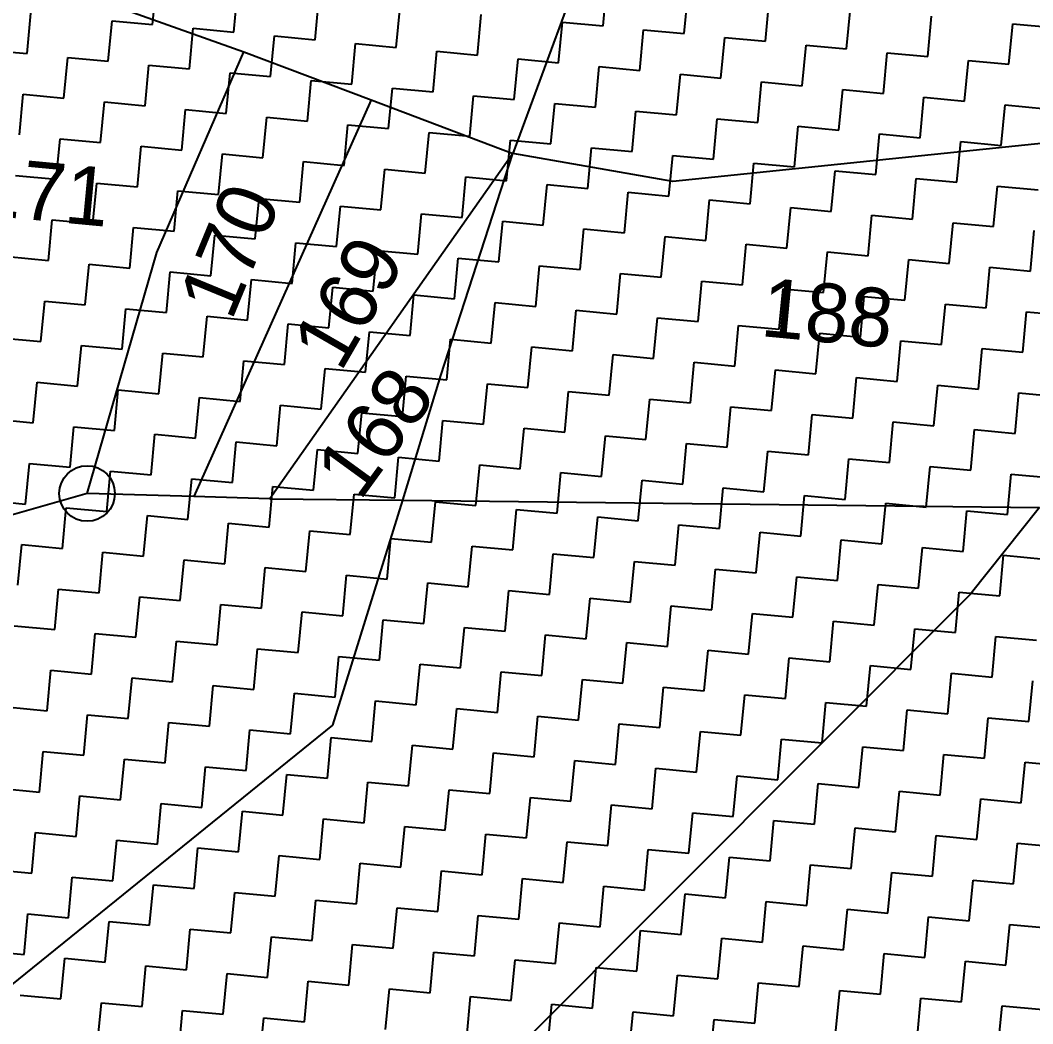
# Model space of a CAD drawing. Header units: metres. Extents: x 279090 to 282389, y 2073542 to 2078104.
# Drawn here: x 279720.6 to 279876.3, y 2076542.9 to 2076697.1 of the extents above; entities that cross this region are included whole.
import ezdxf
from ezdxf.enums import TextEntityAlignment as Align

# ---------------------------------------------------------------- set-up
doc = ezdxf.new("R2010")
doc.units = ezdxf.units.M
doc.header["$LTSCALE"] = 0.3
doc.header["$MEASUREMENT"] = 0
for name, color, linetype in [('POLY_HATCH', 12, 'Continuous'), ('POLY_PARCEL', 6, 'Continuous'), ('TEXT_PARCEL', 7, 'Continuous')]:
    doc.layers.add(name, color=color, linetype=linetype)
doc.styles.add('TEXT_MAP', font='', dxfattribs={"height": 1.8})
doc.styles.get('TEXT_MAP').set_extended_font_data('Kruti Dev 050')

msp = doc.modelspace()

# ---------------------------------------------------------------- linework, layer by layer
msp.add_circle((279730.9, 2076624.38), 4.27)
at = {"layer": 'POLY_HATCH', "linetype": 'Continuous'}
for p, q in [((279740.98, 2076696.46), (279741.57, 2076702.69)), ((279810.2, 2076696.23), (279810.79, 2076702.46)), ((279753.46, 2076695.28), (279754.05, 2076701.52)), ((279822.68, 2076695.05), (279823.27, 2076701.29)), ((279765.94, 2076694.1), (279766.53, 2076700.34)), ((279778.42, 2076692.93), (279779.01, 2076699.17)), ((279835.16, 2076693.87), (279835.75, 2076700.11)), ((279847.64, 2076692.7), (279848.23, 2076698.94)), ((279721.68, 2076691.98), (279722.27, 2076698.22)), ((279790.9, 2076691.75), (279791.48, 2076697.99)), ((279860.12, 2076691.52), (279860.7, 2076697.76)), ((279734.16, 2076690.8), (279734.74, 2076697.04)), ((279734.74, 2076697.04), (279740.98, 2076696.46)), ((279746.63, 2076689.63), (279747.22, 2076695.87)), ((279747.22, 2076695.87), (279753.46, 2076695.28)), ((279803.38, 2076690.57), (279803.96, 2076696.81)), ((279803.96, 2076696.81), (279810.2, 2076696.23)), ((279872.59, 2076690.34), (279873.18, 2076696.58)), ((279873.18, 2076696.58), (279879.42, 2076696)), ((279759.11, 2076688.45), (279759.7, 2076694.69)), ((279759.7, 2076694.69), (279765.94, 2076694.1)), ((279815.85, 2076689.4), (279816.44, 2076695.64)), ((279816.44, 2076695.64), (279822.68, 2076695.05)), ((279828.33, 2076688.22), (279828.92, 2076694.46)), ((279828.92, 2076694.46), (279835.16, 2076693.87)), ((279771.59, 2076687.28), (279772.18, 2076693.52)), ((279772.18, 2076693.52), (279778.42, 2076692.93)), ((279840.81, 2076687.05), (279841.4, 2076693.29)), ((279841.4, 2076693.29), (279847.64, 2076692.7)), ((279715.44, 2076692.57), (279721.68, 2076691.98)), ((279727.33, 2076685.15), (279727.92, 2076691.39)), ((279727.92, 2076691.39), (279734.16, 2076690.8)), ((279784.07, 2076686.1), (279784.66, 2076692.34)), ((279784.66, 2076692.34), (279790.9, 2076691.75)), ((279796.55, 2076684.92), (279797.14, 2076691.16)), ((279797.14, 2076691.16), (279803.38, 2076690.57)), ((279853.29, 2076685.87), (279853.88, 2076692.11)), ((279853.88, 2076692.11), (279860.12, 2076691.52)), ((279739.81, 2076683.98), (279740.4, 2076690.22)), ((279740.4, 2076690.22), (279746.63, 2076689.63)), ((279809.03, 2076683.75), (279809.61, 2076689.99)), ((279809.61, 2076689.99), (279815.85, 2076689.4)), ((279865.77, 2076684.69), (279866.36, 2076690.93)), ((279866.36, 2076690.93), (279872.59, 2076690.34)), ((279752.29, 2076682.8), (279752.87, 2076689.04)), ((279752.87, 2076689.04), (279759.11, 2076688.45)), ((279821.5, 2076682.57), (279822.09, 2076688.81)), ((279822.09, 2076688.81), (279828.33, 2076688.22)), ((279764.76, 2076681.62), (279765.35, 2076687.86)), ((279765.35, 2076687.86), (279771.59, 2076687.28)), ((279777.24, 2076680.45), (279777.83, 2076686.69)), ((279777.83, 2076686.69), (279784.07, 2076686.1)), ((279833.98, 2076681.39), (279834.57, 2076687.63)), ((279834.57, 2076687.63), (279840.81, 2076687.05)), ((279846.46, 2076680.22), (279847.05, 2076686.46)), ((279847.05, 2076686.46), (279853.29, 2076685.87)), ((279720.5, 2076679.5), (279721.09, 2076685.74)), ((279721.09, 2076685.74), (279727.33, 2076685.15)), ((279789.72, 2076679.27), (279790.31, 2076685.51)), ((279790.31, 2076685.51), (279796.55, 2076684.92)), ((279858.94, 2076679.04), (279859.53, 2076685.28)), ((279859.53, 2076685.28), (279865.77, 2076684.69)), ((279732.98, 2076678.33), (279733.57, 2076684.57)), ((279733.57, 2076684.57), (279739.81, 2076683.98)), ((279745.46, 2076677.15), (279746.05, 2076683.39)), ((279746.05, 2076683.39), (279752.29, 2076682.8)), ((279802.2, 2076678.1), (279802.79, 2076684.34)), ((279802.79, 2076684.34), (279809.03, 2076683.75)), ((279871.42, 2076677.87), (279872.01, 2076684.11)), ((279872.01, 2076684.11), (279878.25, 2076683.52)), ((279757.94, 2076675.97), (279758.52, 2076682.21)), ((279758.52, 2076682.21), (279764.76, 2076681.62)), ((279814.68, 2076676.92), (279815.27, 2076683.16)), ((279815.27, 2076683.16), (279821.5, 2076682.57)), ((279827.16, 2076675.74), (279827.74, 2076681.98)), ((279827.74, 2076681.98), (279833.98, 2076681.39)), ((279770.42, 2076674.8), (279771, 2076681.04)), ((279771, 2076681.04), (279777.24, 2076680.45)), ((279839.63, 2076674.57), (279840.22, 2076680.81)), ((279840.22, 2076680.81), (279846.46, 2076680.22)), ((279726.15, 2076672.68), (279726.74, 2076678.91)), ((279726.74, 2076678.91), (279732.98, 2076678.33)), ((279782.89, 2076673.62), (279783.48, 2076679.86)), ((279783.48, 2076679.86), (279789.72, 2076679.27)), ((279795.37, 2076672.45), (279795.96, 2076678.68)), ((279795.96, 2076678.68), (279802.2, 2076678.1)), ((279852.11, 2076673.39), (279852.7, 2076679.63)), ((279852.7, 2076679.63), (279858.94, 2076679.04)), ((279738.63, 2076671.5), (279739.22, 2076677.74)), ((279739.22, 2076677.74), (279745.46, 2076677.15)), ((279807.85, 2076671.27), (279808.44, 2076677.51)), ((279808.44, 2076677.51), (279814.68, 2076676.92)), ((279864.59, 2076672.22), (279865.18, 2076678.45)), ((279865.18, 2076678.45), (279871.42, 2076677.87)), ((279751.11, 2076670.32), (279751.7, 2076676.56)), ((279751.7, 2076676.56), (279757.94, 2076675.97)), ((279820.33, 2076670.09), (279820.92, 2076676.33)), ((279820.92, 2076676.33), (279827.16, 2076675.74)), ((279763.59, 2076669.15), (279764.18, 2076675.39)), ((279764.18, 2076675.39), (279770.42, 2076674.8)), ((279776.07, 2076667.97), (279776.65, 2076674.21)), ((279776.65, 2076674.21), (279782.89, 2076673.62)), ((279832.81, 2076668.92), (279833.39, 2076675.16)), ((279833.39, 2076675.16), (279839.63, 2076674.57)), ((279845.29, 2076667.74), (279845.87, 2076673.98)), ((279845.87, 2076673.98), (279852.11, 2076673.39)), ((279719.91, 2076673.26), (279726.15, 2076672.68)), ((279788.54, 2076666.79), (279789.13, 2076673.03)), ((279789.13, 2076673.03), (279795.37, 2076672.45)), ((279857.76, 2076666.56), (279858.35, 2076672.8)), ((279858.35, 2076672.8), (279864.59, 2076672.22)), ((279731.8, 2076665.85), (279732.39, 2076672.09)), ((279732.39, 2076672.09), (279738.63, 2076671.5)), ((279744.28, 2076664.67), (279744.87, 2076670.91)), ((279744.87, 2076670.91), (279751.11, 2076670.32)), ((279801.02, 2076665.62), (279801.61, 2076671.86)), ((279801.61, 2076671.86), (279807.85, 2076671.27)), ((279870.24, 2076665.39), (279870.83, 2076671.63)), ((279870.83, 2076671.63), (279877.07, 2076671.04)), ((279756.76, 2076663.5), (279757.35, 2076669.73)), ((279757.35, 2076669.73), (279763.59, 2076669.15)), ((279813.5, 2076664.44), (279814.09, 2076670.68)), ((279814.09, 2076670.68), (279820.33, 2076670.09)), ((279825.98, 2076663.27), (279826.57, 2076669.5)), ((279826.57, 2076669.5), (279832.81, 2076668.92)), ((279769.24, 2076662.32), (279769.83, 2076668.56)), ((279769.83, 2076668.56), (279776.07, 2076667.97)), ((279838.46, 2076662.09), (279839.05, 2076668.33)), ((279839.05, 2076668.33), (279845.29, 2076667.74)), ((279724.98, 2076660.2), (279725.56, 2076666.44)), ((279725.56, 2076666.44), (279731.8, 2076665.85)), ((279781.72, 2076661.14), (279782.31, 2076667.38)), ((279782.31, 2076667.38), (279788.54, 2076666.79)), ((279794.2, 2076659.97), (279794.78, 2076666.21)), ((279794.78, 2076666.21), (279801.02, 2076665.62)), ((279850.94, 2076660.91), (279851.52, 2076667.15)), ((279851.52, 2076667.15), (279857.76, 2076666.56)), ((279737.45, 2076659.02), (279738.04, 2076665.26)), ((279738.04, 2076665.26), (279744.28, 2076664.67)), ((279806.67, 2076658.79), (279807.26, 2076665.03)), ((279807.26, 2076665.03), (279813.5, 2076664.44)), ((279863.41, 2076659.74), (279864, 2076665.98)), ((279864, 2076665.98), (279870.24, 2076665.39)), ((279875.89, 2076658.56), (279876.48, 2076664.8)), ((279749.93, 2076657.84), (279750.52, 2076664.08)), ((279750.52, 2076664.08), (279756.76, 2076663.5)), ((279819.15, 2076657.61), (279819.74, 2076663.85)), ((279819.74, 2076663.85), (279825.98, 2076663.27)), ((279762.41, 2076656.67), (279763, 2076662.91)), ((279763, 2076662.91), (279769.24, 2076662.32)), ((279774.89, 2076655.49), (279775.48, 2076661.73)), ((279775.48, 2076661.73), (279781.72, 2076661.14)), ((279831.63, 2076656.44), (279832.22, 2076662.68)), ((279832.22, 2076662.68), (279838.46, 2076662.09)), ((279844.11, 2076655.26), (279844.7, 2076661.5)), ((279844.7, 2076661.5), (279850.94, 2076660.91)), ((279718.74, 2076660.78), (279724.98, 2076660.2)), ((279787.37, 2076654.32), (279787.96, 2076660.55)), ((279787.96, 2076660.55), (279794.2, 2076659.97)), ((279856.59, 2076654.09), (279857.18, 2076660.33)), ((279857.18, 2076660.33), (279863.41, 2076659.74)), ((279730.63, 2076653.37), (279731.22, 2076659.61)), ((279731.22, 2076659.61), (279737.45, 2076659.02)), ((279743.11, 2076652.19), (279743.69, 2076658.43)), ((279743.69, 2076658.43), (279749.93, 2076657.84)), ((279799.85, 2076653.14), (279800.43, 2076659.38)), ((279800.43, 2076659.38), (279806.67, 2076658.79)), ((279869.07, 2076652.91), (279869.65, 2076659.15)), ((279869.65, 2076659.15), (279875.89, 2076658.56)), ((279755.58, 2076651.02), (279756.17, 2076657.26)), ((279756.17, 2076657.26), (279762.41, 2076656.67)), ((279812.32, 2076651.96), (279812.91, 2076658.2)), ((279812.91, 2076658.2), (279819.15, 2076657.61)), ((279824.8, 2076650.79), (279825.39, 2076657.03)), ((279825.39, 2076657.03), (279831.63, 2076656.44)), ((279768.06, 2076649.84), (279768.65, 2076656.08)), ((279768.65, 2076656.08), (279774.89, 2076655.49)), ((279837.28, 2076649.61), (279837.87, 2076655.85)), ((279837.87, 2076655.85), (279844.11, 2076655.26)), ((279723.8, 2076647.72), (279724.39, 2076653.96)), ((279724.39, 2076653.96), (279730.63, 2076653.37)), ((279780.54, 2076648.66), (279781.13, 2076654.9)), ((279781.13, 2076654.9), (279787.37, 2076654.32)), ((279793.02, 2076647.49), (279793.61, 2076653.73)), ((279793.61, 2076653.73), (279799.85, 2076653.14)), ((279849.76, 2076648.43), (279850.35, 2076654.67)), ((279850.35, 2076654.67), (279856.59, 2076654.09)), ((279736.28, 2076646.54), (279736.87, 2076652.78)), ((279736.87, 2076652.78), (279743.11, 2076652.19)), ((279805.5, 2076646.31), (279806.09, 2076652.55)), ((279806.09, 2076652.55), (279812.32, 2076651.96)), ((279862.24, 2076647.26), (279862.83, 2076653.5)), ((279862.83, 2076653.5), (279869.07, 2076652.91)), ((279874.72, 2076646.08), (279875.3, 2076652.32)), ((279875.3, 2076652.32), (279881.54, 2076651.73)), ((279748.76, 2076645.37), (279749.35, 2076651.61)), ((279749.35, 2076651.61), (279755.58, 2076651.02)), ((279817.98, 2076645.14), (279818.56, 2076651.38)), ((279818.56, 2076651.38), (279824.8, 2076650.79)), ((279761.24, 2076644.19), (279761.82, 2076650.43)), ((279761.82, 2076650.43), (279768.06, 2076649.84)), ((279773.71, 2076643.01), (279774.3, 2076649.25)), ((279774.3, 2076649.25), (279780.54, 2076648.66)), ((279830.45, 2076643.96), (279831.04, 2076650.2)), ((279831.04, 2076650.2), (279837.28, 2076649.61)), ((279842.93, 2076642.78), (279843.52, 2076649.02)), ((279843.52, 2076649.02), (279849.76, 2076648.43)), ((279717.56, 2076648.31), (279723.8, 2076647.72)), ((279786.19, 2076641.84), (279786.78, 2076648.08)), ((279786.78, 2076648.08), (279793.02, 2076647.49)), ((279855.41, 2076641.61), (279856, 2076647.85)), ((279856, 2076647.85), (279862.24, 2076647.26)), ((279729.45, 2076640.89), (279730.04, 2076647.13)), ((279730.04, 2076647.13), (279736.28, 2076646.54)), ((279741.93, 2076639.72), (279742.52, 2076645.95)), ((279742.52, 2076645.95), (279748.76, 2076645.37)), ((279798.67, 2076640.66), (279799.26, 2076646.9)), ((279799.26, 2076646.9), (279805.5, 2076646.31)), ((279867.89, 2076640.43), (279868.48, 2076646.67)), ((279868.48, 2076646.67), (279874.72, 2076646.08)), ((279754.41, 2076638.54), (279755, 2076644.78)), ((279755, 2076644.78), (279761.24, 2076644.19)), ((279811.15, 2076639.49), (279811.74, 2076645.72)), ((279811.74, 2076645.72), (279817.98, 2076645.14)), ((279823.63, 2076638.31), (279824.22, 2076644.55)), ((279824.22, 2076644.55), (279830.45, 2076643.96)), ((279766.89, 2076637.36), (279767.47, 2076643.6)), ((279767.47, 2076643.6), (279773.71, 2076643.01)), ((279836.11, 2076637.13), (279836.69, 2076643.37)), ((279836.69, 2076643.37), (279842.93, 2076642.78)), ((279722.62, 2076635.24), (279723.21, 2076641.48)), ((279723.21, 2076641.48), (279729.45, 2076640.89)), ((279779.36, 2076636.19), (279779.95, 2076642.43)), ((279779.95, 2076642.43), (279786.19, 2076641.84)), ((279791.84, 2076635.01), (279792.43, 2076641.25)), ((279792.43, 2076641.25), (279798.67, 2076640.66)), ((279848.58, 2076635.96), (279849.17, 2076642.2)), ((279849.17, 2076642.2), (279855.41, 2076641.61)), ((279735.1, 2076634.06), (279735.69, 2076640.3)), ((279735.69, 2076640.3), (279741.93, 2076639.72)), ((279804.32, 2076633.83), (279804.91, 2076640.07)), ((279804.91, 2076640.07), (279811.15, 2076639.49)), ((279861.06, 2076634.78), (279861.65, 2076641.02)), ((279861.65, 2076641.02), (279867.89, 2076640.43)), ((279873.54, 2076633.6), (279874.13, 2076639.84)), ((279874.13, 2076639.84), (279880.37, 2076639.26)), ((279747.58, 2076632.89), (279748.17, 2076639.13)), ((279748.17, 2076639.13), (279754.41, 2076638.54)), ((279816.8, 2076632.66), (279817.39, 2076638.9)), ((279817.39, 2076638.9), (279823.63, 2076638.31)), ((279760.06, 2076631.71), (279760.65, 2076637.95)), ((279760.65, 2076637.95), (279766.89, 2076637.36)), ((279772.54, 2076630.54), (279773.13, 2076636.77)), ((279773.13, 2076636.77), (279779.36, 2076636.19)), ((279829.28, 2076631.48), (279829.87, 2076637.72)), ((279829.87, 2076637.72), (279836.11, 2076637.13)), ((279716.38, 2076635.83), (279722.62, 2076635.24)), ((279785.02, 2076629.36), (279785.6, 2076635.6)), ((279785.6, 2076635.6), (279791.84, 2076635.01)), ((279841.76, 2076630.31), (279842.34, 2076636.54)), ((279842.34, 2076636.54), (279848.58, 2076635.96)), ((279854.23, 2076629.13), (279854.82, 2076635.37)), ((279854.82, 2076635.37), (279861.06, 2076634.78)), ((279728.28, 2076628.41), (279728.86, 2076634.65)), ((279728.86, 2076634.65), (279735.1, 2076634.06)), ((279740.75, 2076627.24), (279741.34, 2076633.48)), ((279741.34, 2076633.48), (279747.58, 2076632.89)), ((279797.49, 2076628.18), (279798.08, 2076634.42)), ((279798.08, 2076634.42), (279804.32, 2076633.83)), ((279866.71, 2076627.95), (279867.3, 2076634.19)), ((279867.3, 2076634.19), (279873.54, 2076633.6)), ((279753.23, 2076626.06), (279753.82, 2076632.3)), ((279753.82, 2076632.3), (279760.06, 2076631.71)), ((279809.97, 2076627.01), (279810.56, 2076633.25)), ((279810.56, 2076633.25), (279816.8, 2076632.66)), ((279822.45, 2076625.83), (279823.04, 2076632.07)), ((279823.04, 2076632.07), (279829.28, 2076631.48)), ((279765.71, 2076624.88), (279766.3, 2076631.12)), ((279766.3, 2076631.12), (279772.54, 2076630.54)), ((279834.93, 2076624.65), (279835.52, 2076630.89)), ((279835.52, 2076630.89), (279841.76, 2076630.31)), ((279721.45, 2076622.76), (279722.04, 2076629)), ((279722.04, 2076629), (279728.28, 2076628.41)), ((279778.19, 2076623.71), (279778.78, 2076629.95)), ((279778.78, 2076629.95), (279785.02, 2076629.36)), ((279790.67, 2076622.53), (279791.26, 2076628.77)), ((279791.26, 2076628.77), (279797.49, 2076628.18)), ((279847.41, 2076623.48), (279848, 2076629.72)), ((279848, 2076629.72), (279854.23, 2076629.13)), ((279733.93, 2076621.59), (279734.51, 2076627.82)), ((279734.51, 2076627.82), (279740.75, 2076627.24)), ((279803.15, 2076621.36), (279803.73, 2076627.59)), ((279803.73, 2076627.59), (279809.97, 2076627.01)), ((279859.89, 2076622.3), (279860.47, 2076628.54)), ((279860.47, 2076628.54), (279866.71, 2076627.95)), ((279872.36, 2076621.13), (279872.95, 2076627.36)), ((279872.95, 2076627.36), (279879.19, 2076626.78)), ((279746.4, 2076620.41), (279746.99, 2076626.65)), ((279746.99, 2076626.65), (279753.23, 2076626.06)), ((279815.62, 2076620.18), (279816.21, 2076626.42)), ((279816.21, 2076626.42), (279822.45, 2076625.83)), ((279758.88, 2076619.23), (279759.47, 2076625.47)), ((279759.47, 2076625.47), (279765.71, 2076624.88)), ((279771.36, 2076618.06), (279771.95, 2076624.3)), ((279771.95, 2076624.3), (279778.19, 2076623.71)), ((279828.1, 2076619), (279828.69, 2076625.24)), ((279828.69, 2076625.24), (279834.93, 2076624.65)), ((279715.21, 2076623.35), (279721.45, 2076622.76)), ((279783.84, 2076616.88), (279784.43, 2076623.12)), ((279784.43, 2076623.12), (279790.67, 2076622.53)), ((279840.58, 2076617.83), (279841.17, 2076624.07)), ((279841.17, 2076624.07), (279847.41, 2076623.48)), ((279853.06, 2076616.65), (279853.65, 2076622.89)), ((279853.65, 2076622.89), (279859.89, 2076622.3)), ((279727.1, 2076615.93), (279727.69, 2076622.17)), ((279727.69, 2076622.17), (279733.93, 2076621.59)), ((279739.58, 2076614.76), (279740.17, 2076621)), ((279740.17, 2076621), (279746.4, 2076620.41)), ((279796.32, 2076615.7), (279796.91, 2076621.94)), ((279796.91, 2076621.94), (279803.15, 2076621.36)), ((279865.54, 2076615.47), (279866.13, 2076621.71)), ((279866.13, 2076621.71), (279872.36, 2076621.13)), ((279752.06, 2076613.58), (279752.64, 2076619.82)), ((279752.64, 2076619.82), (279758.88, 2076619.23)), ((279808.8, 2076614.53), (279809.38, 2076620.77)), ((279809.38, 2076620.77), (279815.62, 2076620.18)), ((279821.27, 2076613.35), (279821.86, 2076619.59)), ((279821.86, 2076619.59), (279828.1, 2076619)), ((279764.53, 2076612.41), (279765.12, 2076618.65)), ((279765.12, 2076618.65), (279771.36, 2076618.06)), ((279833.75, 2076612.18), (279834.34, 2076618.42)), ((279834.34, 2076618.42), (279840.58, 2076617.83)), ((279720.27, 2076610.28), (279720.86, 2076616.52)), ((279720.86, 2076616.52), (279727.1, 2076615.93)), ((279777.01, 2076611.23), (279777.6, 2076617.47)), ((279777.6, 2076617.47), (279783.84, 2076616.88)), ((279846.23, 2076611), (279846.82, 2076617.24)), ((279846.82, 2076617.24), (279853.06, 2076616.65)), ((279732.75, 2076609.11), (279733.34, 2076615.35)), ((279733.34, 2076615.35), (279739.58, 2076614.76)), ((279789.49, 2076610.05), (279790.08, 2076616.29)), ((279790.08, 2076616.29), (279796.32, 2076615.7)), ((279801.97, 2076608.88), (279802.56, 2076615.12)), ((279802.56, 2076615.12), (279808.8, 2076614.53)), ((279858.71, 2076609.82), (279859.3, 2076616.06)), ((279859.3, 2076616.06), (279865.54, 2076615.47)), ((279871.19, 2076608.65), (279871.78, 2076614.89)), ((279871.78, 2076614.89), (279878.02, 2076614.3)), ((279745.23, 2076607.93), (279745.82, 2076614.17)), ((279745.82, 2076614.17), (279752.06, 2076613.58)), ((279814.45, 2076607.7), (279815.04, 2076613.94)), ((279815.04, 2076613.94), (279821.27, 2076613.35)), ((279757.71, 2076606.75), (279758.29, 2076612.99)), ((279758.29, 2076612.99), (279764.53, 2076612.41)), ((279770.19, 2076605.58), (279770.77, 2076611.82)), ((279770.77, 2076611.82), (279777.01, 2076611.23)), ((279826.93, 2076606.52), (279827.51, 2076612.76)), ((279827.51, 2076612.76), (279833.75, 2076612.18)), ((279782.66, 2076604.4), (279783.25, 2076610.64)), ((279783.25, 2076610.64), (279789.49, 2076610.05)), ((279839.4, 2076605.35), (279839.99, 2076611.59)), ((279839.99, 2076611.59), (279846.23, 2076611)), ((279851.88, 2076604.17), (279852.47, 2076610.41)), ((279852.47, 2076610.41), (279858.71, 2076609.82)), ((279725.92, 2076603.46), (279726.51, 2076609.7)), ((279726.51, 2076609.7), (279732.75, 2076609.11)), ((279795.14, 2076603.23), (279795.73, 2076609.47)), ((279795.73, 2076609.47), (279801.97, 2076608.88)), ((279864.36, 2076603), (279864.95, 2076609.24)), ((279864.95, 2076609.24), (279871.19, 2076608.65)), ((279738.4, 2076602.28), (279738.99, 2076608.52)), ((279738.99, 2076608.52), (279745.23, 2076607.93)), ((279750.88, 2076601.1), (279751.47, 2076607.34)), ((279751.47, 2076607.34), (279757.71, 2076606.75)), ((279807.62, 2076602.05), (279808.21, 2076608.29)), ((279808.21, 2076608.29), (279814.45, 2076607.7)), ((279820.1, 2076600.87), (279820.69, 2076607.11)), ((279820.69, 2076607.11), (279826.93, 2076606.52)), ((279763.36, 2076599.93), (279763.95, 2076606.17)), ((279763.95, 2076606.17), (279770.19, 2076605.58)), ((279832.58, 2076599.7), (279833.16, 2076605.94)), ((279833.16, 2076605.94), (279839.4, 2076605.35)), ((279719.68, 2076604.04), (279725.92, 2076603.46)), ((279775.84, 2076598.75), (279776.42, 2076604.99)), ((279776.42, 2076604.99), (279782.66, 2076604.4)), ((279845.06, 2076598.52), (279845.64, 2076604.76)), ((279845.64, 2076604.76), (279851.88, 2076604.17)), ((279731.57, 2076596.63), (279732.16, 2076602.87)), ((279732.16, 2076602.87), (279738.4, 2076602.28)), ((279788.31, 2076597.58), (279788.9, 2076603.81)), ((279788.9, 2076603.81), (279795.14, 2076603.23)), ((279800.79, 2076596.4), (279801.38, 2076602.64)), ((279801.38, 2076602.64), (279807.62, 2076602.05)), ((279857.53, 2076597.35), (279858.12, 2076603.58)), ((279858.12, 2076603.58), (279864.36, 2076603)), ((279870.01, 2076596.17), (279870.6, 2076602.41)), ((279870.6, 2076602.41), (279876.84, 2076601.82)), ((279744.05, 2076595.45), (279744.64, 2076601.69)), ((279744.64, 2076601.69), (279750.88, 2076601.1)), ((279813.27, 2076595.22), (279813.86, 2076601.46)), ((279813.86, 2076601.46), (279820.1, 2076600.87)), ((279756.53, 2076594.28), (279757.12, 2076600.52)), ((279757.12, 2076600.52), (279763.36, 2076599.93)), ((279769.01, 2076593.1), (279769.6, 2076599.34)), ((279769.6, 2076599.34), (279775.84, 2076598.75)), ((279825.75, 2076594.05), (279826.34, 2076600.29)), ((279826.34, 2076600.29), (279832.58, 2076599.7)), ((279781.49, 2076591.92), (279782.08, 2076598.16)), ((279782.08, 2076598.16), (279788.31, 2076597.58)), ((279838.23, 2076592.87), (279838.82, 2076599.11)), ((279838.82, 2076599.11), (279845.06, 2076598.52)), ((279850.71, 2076591.69), (279851.29, 2076597.93)), ((279851.29, 2076597.93), (279857.53, 2076597.35)), ((279724.75, 2076590.98), (279725.33, 2076597.22)), ((279725.33, 2076597.22), (279731.57, 2076596.63)), ((279793.97, 2076590.75), (279794.55, 2076596.99)), ((279794.55, 2076596.99), (279800.79, 2076596.4)), ((279863.18, 2076590.52), (279863.77, 2076596.76)), ((279863.77, 2076596.76), (279870.01, 2076596.17)), ((279737.22, 2076589.8), (279737.81, 2076596.04)), ((279737.81, 2076596.04), (279744.05, 2076595.45)), ((279749.7, 2076588.63), (279750.29, 2076594.86)), ((279750.29, 2076594.86), (279756.53, 2076594.28)), ((279806.44, 2076589.57), (279807.03, 2076595.81)), ((279807.03, 2076595.81), (279813.27, 2076595.22)), ((279818.92, 2076588.4), (279819.51, 2076594.63)), ((279819.51, 2076594.63), (279825.75, 2076594.05)), ((279875.66, 2076589.34), (279876.25, 2076595.58)), ((279762.18, 2076587.45), (279762.77, 2076593.69)), ((279762.77, 2076593.69), (279769.01, 2076593.1)), ((279831.4, 2076587.22), (279831.99, 2076593.46)), ((279831.99, 2076593.46), (279838.23, 2076592.87)), ((279718.51, 2076591.57), (279724.75, 2076590.98)), ((279774.66, 2076586.27), (279775.25, 2076592.51)), ((279775.25, 2076592.51), (279781.49, 2076591.92)), ((279843.88, 2076586.04), (279844.47, 2076592.28)), ((279844.47, 2076592.28), (279850.71, 2076591.69)), ((279730.4, 2076584.15), (279730.99, 2076590.39)), ((279730.99, 2076590.39), (279737.22, 2076589.8)), ((279787.14, 2076585.1), (279787.73, 2076591.34)), ((279787.73, 2076591.34), (279793.97, 2076590.75)), ((279799.62, 2076583.92), (279800.2, 2076590.16)), ((279800.2, 2076590.16), (279806.44, 2076589.57)), ((279856.36, 2076584.87), (279856.95, 2076591.11)), ((279856.95, 2076591.11), (279863.18, 2076590.52)), ((279868.84, 2076583.69), (279869.42, 2076589.93)), ((279869.42, 2076589.93), (279875.66, 2076589.34)), ((279742.88, 2076582.97), (279743.46, 2076589.21)), ((279743.46, 2076589.21), (279749.7, 2076588.63)), ((279812.1, 2076582.74), (279812.68, 2076588.98)), ((279812.68, 2076588.98), (279818.92, 2076588.4)), ((279755.35, 2076581.8), (279755.94, 2076588.04)), ((279755.94, 2076588.04), (279762.18, 2076587.45)), ((279767.83, 2076580.62), (279768.42, 2076586.86)), ((279768.42, 2076586.86), (279774.66, 2076586.27)), ((279824.57, 2076581.57), (279825.16, 2076587.81)), ((279825.16, 2076587.81), (279831.4, 2076587.22)), ((279780.31, 2076579.45), (279780.9, 2076585.68)), ((279780.9, 2076585.68), (279787.14, 2076585.1)), ((279837.05, 2076580.39), (279837.64, 2076586.63)), ((279837.64, 2076586.63), (279843.88, 2076586.04)), ((279849.53, 2076579.22), (279850.12, 2076585.45)), ((279850.12, 2076585.45), (279856.36, 2076584.87)), ((279723.57, 2076578.5), (279724.16, 2076584.74)), ((279724.16, 2076584.74), (279730.4, 2076584.15)), ((279792.79, 2076578.27), (279793.38, 2076584.51)), ((279793.38, 2076584.51), (279799.62, 2076583.92)), ((279862.01, 2076578.04), (279862.6, 2076584.28)), ((279862.6, 2076584.28), (279868.84, 2076583.69)), ((279736.05, 2076577.32), (279736.64, 2076583.56)), ((279736.64, 2076583.56), (279742.88, 2076582.97)), ((279748.53, 2076576.15), (279749.12, 2076582.39)), ((279749.12, 2076582.39), (279755.35, 2076581.8)), ((279805.27, 2076577.09), (279805.86, 2076583.33)), ((279805.86, 2076583.33), (279812.1, 2076582.74)), ((279817.75, 2076575.92), (279818.33, 2076582.16)), ((279818.33, 2076582.16), (279824.57, 2076581.57)), ((279874.49, 2076576.86), (279875.07, 2076583.1)), ((279875.07, 2076583.1), (279881.31, 2076582.51)), ((279761.01, 2076574.97), (279761.59, 2076581.21)), ((279761.59, 2076581.21), (279767.83, 2076580.62)), ((279830.22, 2076574.74), (279830.81, 2076580.98)), ((279830.81, 2076580.98), (279837.05, 2076580.39)), ((279717.33, 2076579.09), (279723.57, 2076578.5)), ((279773.48, 2076573.79), (279774.07, 2076580.03)), ((279774.07, 2076580.03), (279780.31, 2076579.45)), ((279842.7, 2076573.56), (279843.29, 2076579.8)), ((279843.29, 2076579.8), (279849.53, 2076579.22)), ((279729.22, 2076571.67), (279729.81, 2076577.91)), ((279729.81, 2076577.91), (279736.05, 2076577.32)), ((279785.96, 2076572.62), (279786.55, 2076578.86)), ((279786.55, 2076578.86), (279792.79, 2076578.27)), ((279798.44, 2076571.44), (279799.03, 2076577.68)), ((279799.03, 2076577.68), (279805.27, 2076577.09)), ((279855.18, 2076572.39), (279855.77, 2076578.63)), ((279855.77, 2076578.63), (279862.01, 2076578.04)), ((279867.66, 2076571.21), (279868.25, 2076577.45)), ((279868.25, 2076577.45), (279874.49, 2076576.86)), ((279741.7, 2076570.5), (279742.29, 2076576.74)), ((279742.29, 2076576.74), (279748.53, 2076576.15)), ((279810.92, 2076570.27), (279811.51, 2076576.51)), ((279811.51, 2076576.51), (279817.75, 2076575.92)), ((279754.18, 2076569.32), (279754.77, 2076575.56)), ((279754.77, 2076575.56), (279761.01, 2076574.97)), ((279766.66, 2076568.14), (279767.24, 2076574.38)), ((279767.24, 2076574.38), (279773.48, 2076573.79)), ((279823.4, 2076569.09), (279823.99, 2076575.33)), ((279823.99, 2076575.33), (279830.22, 2076574.74)), ((279779.13, 2076566.97), (279779.72, 2076573.21)), ((279779.72, 2076573.21), (279785.96, 2076572.62)), ((279835.88, 2076567.91), (279836.46, 2076574.15)), ((279836.46, 2076574.15), (279842.7, 2076573.56)), ((279848.35, 2076566.74), (279848.94, 2076572.98)), ((279848.94, 2076572.98), (279855.18, 2076572.39)), ((279722.39, 2076566.02), (279722.98, 2076572.26)), ((279722.98, 2076572.26), (279729.22, 2076571.67)), ((279791.61, 2076565.79), (279792.2, 2076572.03)), ((279792.2, 2076572.03), (279798.44, 2076571.44)), ((279860.83, 2076565.56), (279861.42, 2076571.8)), ((279861.42, 2076571.8), (279867.66, 2076571.21)), ((279734.87, 2076564.84), (279735.46, 2076571.08)), ((279735.46, 2076571.08), (279741.7, 2076570.5)), ((279747.35, 2076563.67), (279747.94, 2076569.91)), ((279747.94, 2076569.91), (279754.18, 2076569.32)), ((279804.09, 2076564.62), (279804.68, 2076570.85)), ((279804.68, 2076570.85), (279810.92, 2076570.27)), ((279816.57, 2076563.44), (279817.16, 2076569.68)), ((279817.16, 2076569.68), (279823.4, 2076569.09)), ((279873.31, 2076564.39), (279873.9, 2076570.62)), ((279873.9, 2076570.62), (279880.14, 2076570.04)), ((279759.83, 2076562.49), (279760.42, 2076568.73)), ((279760.42, 2076568.73), (279766.66, 2076568.14)), ((279829.05, 2076562.26), (279829.64, 2076568.5)), ((279829.64, 2076568.5), (279835.88, 2076567.91)), ((279716.16, 2076566.61), (279722.39, 2076566.02)), ((279772.31, 2076561.32), (279772.9, 2076567.56)), ((279772.9, 2076567.56), (279779.13, 2076566.97)), ((279841.53, 2076561.09), (279842.11, 2076567.33)), ((279842.11, 2076567.33), (279848.35, 2076566.74)), ((279728.05, 2076559.19), (279728.63, 2076565.43)), ((279728.63, 2076565.43), (279734.87, 2076564.84)), ((279784.79, 2076560.14), (279785.37, 2076566.38)), ((279785.37, 2076566.38), (279791.61, 2076565.79)), ((279797.26, 2076558.96), (279797.85, 2076565.2)), ((279797.85, 2076565.2), (279804.09, 2076564.62)), ((279854, 2076559.91), (279854.59, 2076566.15)), ((279854.59, 2076566.15), (279860.83, 2076565.56)), ((279866.48, 2076558.73), (279867.07, 2076564.97)), ((279867.07, 2076564.97), (279873.31, 2076564.39)), ((279740.52, 2076558.02), (279741.11, 2076564.26)), ((279741.11, 2076564.26), (279747.35, 2076563.67)), ((279809.74, 2076557.79), (279810.33, 2076564.03)), ((279810.33, 2076564.03), (279816.57, 2076563.44)), ((279753, 2076556.84), (279753.59, 2076563.08)), ((279753.59, 2076563.08), (279759.83, 2076562.49)), ((279765.48, 2076555.67), (279766.07, 2076561.9)), ((279766.07, 2076561.9), (279772.31, 2076561.32)), ((279822.22, 2076556.61), (279822.81, 2076562.85)), ((279822.81, 2076562.85), (279829.05, 2076562.26)), ((279777.96, 2076554.49), (279778.55, 2076560.73)), ((279778.55, 2076560.73), (279784.79, 2076560.14)), ((279834.7, 2076555.44), (279835.29, 2076561.67)), ((279835.29, 2076561.67), (279841.53, 2076561.09)), ((279847.18, 2076554.26), (279847.77, 2076560.5)), ((279847.77, 2076560.5), (279854, 2076559.91)), ((279721.22, 2076553.54), (279721.81, 2076559.78)), ((279721.81, 2076559.78), (279728.05, 2076559.19)), ((279790.44, 2076553.31), (279791.03, 2076559.55)), ((279791.03, 2076559.55), (279797.26, 2076558.96)), ((279859.66, 2076553.08), (279860.24, 2076559.32)), ((279860.24, 2076559.32), (279866.48, 2076558.73)), ((279733.7, 2076552.37), (279734.28, 2076558.61)), ((279734.28, 2076558.61), (279740.52, 2076558.02)), ((279746.17, 2076551.19), (279746.76, 2076557.43)), ((279746.76, 2076557.43), (279753, 2076556.84)), ((279802.92, 2076552.14), (279803.5, 2076558.38)), ((279803.5, 2076558.38), (279809.74, 2076557.79)), ((279815.39, 2076550.96), (279815.98, 2076557.2)), ((279815.98, 2076557.2), (279822.22, 2076556.61)), ((279872.13, 2076551.91), (279872.72, 2076558.15)), ((279872.72, 2076558.15), (279878.96, 2076557.56)), ((279758.65, 2076550.01), (279759.24, 2076556.25)), ((279759.24, 2076556.25), (279765.48, 2076555.67)), ((279827.87, 2076549.78), (279828.46, 2076556.02)), ((279828.46, 2076556.02), (279834.7, 2076555.44)), ((279714.98, 2076554.13), (279721.22, 2076553.54)), ((279771.13, 2076548.84), (279771.72, 2076555.08)), ((279771.72, 2076555.08), (279777.96, 2076554.49)), ((279840.35, 2076548.61), (279840.94, 2076554.85)), ((279840.94, 2076554.85), (279847.18, 2076554.26)), ((279726.87, 2076546.72), (279727.46, 2076552.95)), ((279727.46, 2076552.95), (279733.7, 2076552.37)), ((279783.61, 2076547.66), (279784.2, 2076553.9)), ((279784.2, 2076553.9), (279790.44, 2076553.31)), ((279796.09, 2076546.49), (279796.68, 2076552.72)), ((279796.68, 2076552.72), (279802.92, 2076552.14)), ((279852.83, 2076547.43), (279853.42, 2076553.67)), ((279853.42, 2076553.67), (279859.66, 2076553.08)), ((279739.35, 2076545.54), (279739.94, 2076551.78)), ((279739.94, 2076551.78), (279746.17, 2076551.19)), ((279808.57, 2076545.31), (279809.15, 2076551.55)), ((279809.15, 2076551.55), (279815.39, 2076550.96)), ((279865.31, 2076546.26), (279865.9, 2076552.49)), ((279865.9, 2076552.49), (279872.13, 2076551.91)), ((279751.83, 2076544.36), (279752.41, 2076550.6)), ((279752.41, 2076550.6), (279758.65, 2076550.01)), ((279764.3, 2076543.19), (279764.89, 2076549.43)), ((279764.89, 2076549.43), (279771.13, 2076548.84)), ((279821.04, 2076544.13), (279821.63, 2076550.37)), ((279821.63, 2076550.37), (279827.87, 2076549.78)), ((279776.78, 2076542.01), (279777.37, 2076548.25)), ((279777.37, 2076548.25), (279783.61, 2076547.66)), ((279833.52, 2076542.96), (279834.11, 2076549.2)), ((279834.11, 2076549.2), (279840.35, 2076548.61)), ((279846, 2076541.78), (279846.59, 2076548.02)), ((279846.59, 2076548.02), (279852.83, 2076547.43)), ((279720.63, 2076547.3), (279726.87, 2076546.72)), ((279789.26, 2076540.83), (279789.85, 2076547.07)), ((279789.85, 2076547.07), (279796.09, 2076546.49)), ((279858.48, 2076540.6), (279859.07, 2076546.84)), ((279859.07, 2076546.84), (279865.31, 2076546.26)), ((279732.52, 2076539.89), (279733.11, 2076546.13)), ((279733.11, 2076546.13), (279739.35, 2076545.54)), ((279745, 2076538.71), (279745.59, 2076544.95)), ((279745.59, 2076544.95), (279751.83, 2076544.36)), ((279801.74, 2076539.66), (279802.33, 2076545.9)), ((279802.33, 2076545.9), (279808.57, 2076545.31)), ((279870.96, 2076539.43), (279871.55, 2076545.67)), ((279871.55, 2076545.67), (279877.79, 2076545.08)), ((279757.48, 2076537.54), (279758.06, 2076543.78)), ((279758.06, 2076543.78), (279764.3, 2076543.19)), ((279814.22, 2076538.48), (279814.81, 2076544.72)), ((279814.81, 2076544.72), (279821.04, 2076544.13)), ((279826.7, 2076537.31), (279827.28, 2076543.55)), ((279827.28, 2076543.55), (279833.52, 2076542.96))]:
    msp.add_line(p, q, dxfattribs=at)
at = {"layer": 'POLY_PARCEL'}
for p, q in [((279701.5, 2076711.32), (279755, 2076692.26)), ((279807.09, 2076705.75), (279796.34, 2076676.63)), ((279741.6, 2076661.41), (279755, 2076692.26)), ((279755, 2076692.26), (279774.55, 2076684.87)), ((279774.55, 2076684.87), (279747.29, 2076623.9)), ((279774.55, 2076684.87), (279796.34, 2076676.63)), ((279904.93, 2076680.97), (279820.91, 2076672.31)), ((279796.34, 2076676.63), (279758.99, 2076623.56)), ((279785.27, 2076642.52), (279796.34, 2076676.63)), ((279820.91, 2076672.31), (279796.34, 2076676.63)), ((279730.9, 2076624.38), (279741.6, 2076661.41)), ((279779.41, 2076623.35), (279785.27, 2076642.52)), ((279730.9, 2076624.38), (279689.55, 2076612.65)), ((279747.29, 2076623.9), (279730.9, 2076624.38)), ((279758.99, 2076623.56), (279747.29, 2076623.9)), ((279758.99, 2076623.56), (279779.41, 2076623.35)), ((279768.65, 2076588.77), (279779.41, 2076623.35)), ((279779.41, 2076623.35), (279877.3, 2076622.24)), ((279877.3, 2076622.24), (279866.61, 2076608.85)), ((279866.61, 2076608.85), (279782.74, 2076524.82)), ((279713.68, 2076544.3), (279768.65, 2076588.77))]:
    msp.add_line(p, q, dxfattribs=at)

# ---------------------------------------------------------------- texts
at = {"layer": 'TEXT_PARCEL', "style": 'TEXT_MAP'}
for s, rotation, p in [('171', 354.6152, (279724.28, 2076670.8)), ('170', 67.615, (279752.75, 2076661.78)), ('169', 59.979, (279771, 2076653.84)), ('188', 354.6152, (279844.72, 2076652.14)), ('168', 53.9499, (279775.09, 2076633.86))]:
    msp.add_text(s, height=9.024, rotation=rotation, dxfattribs=at).set_placement(p, align=Align.MIDDLE)

doc.saveas('drawing.dxf')
